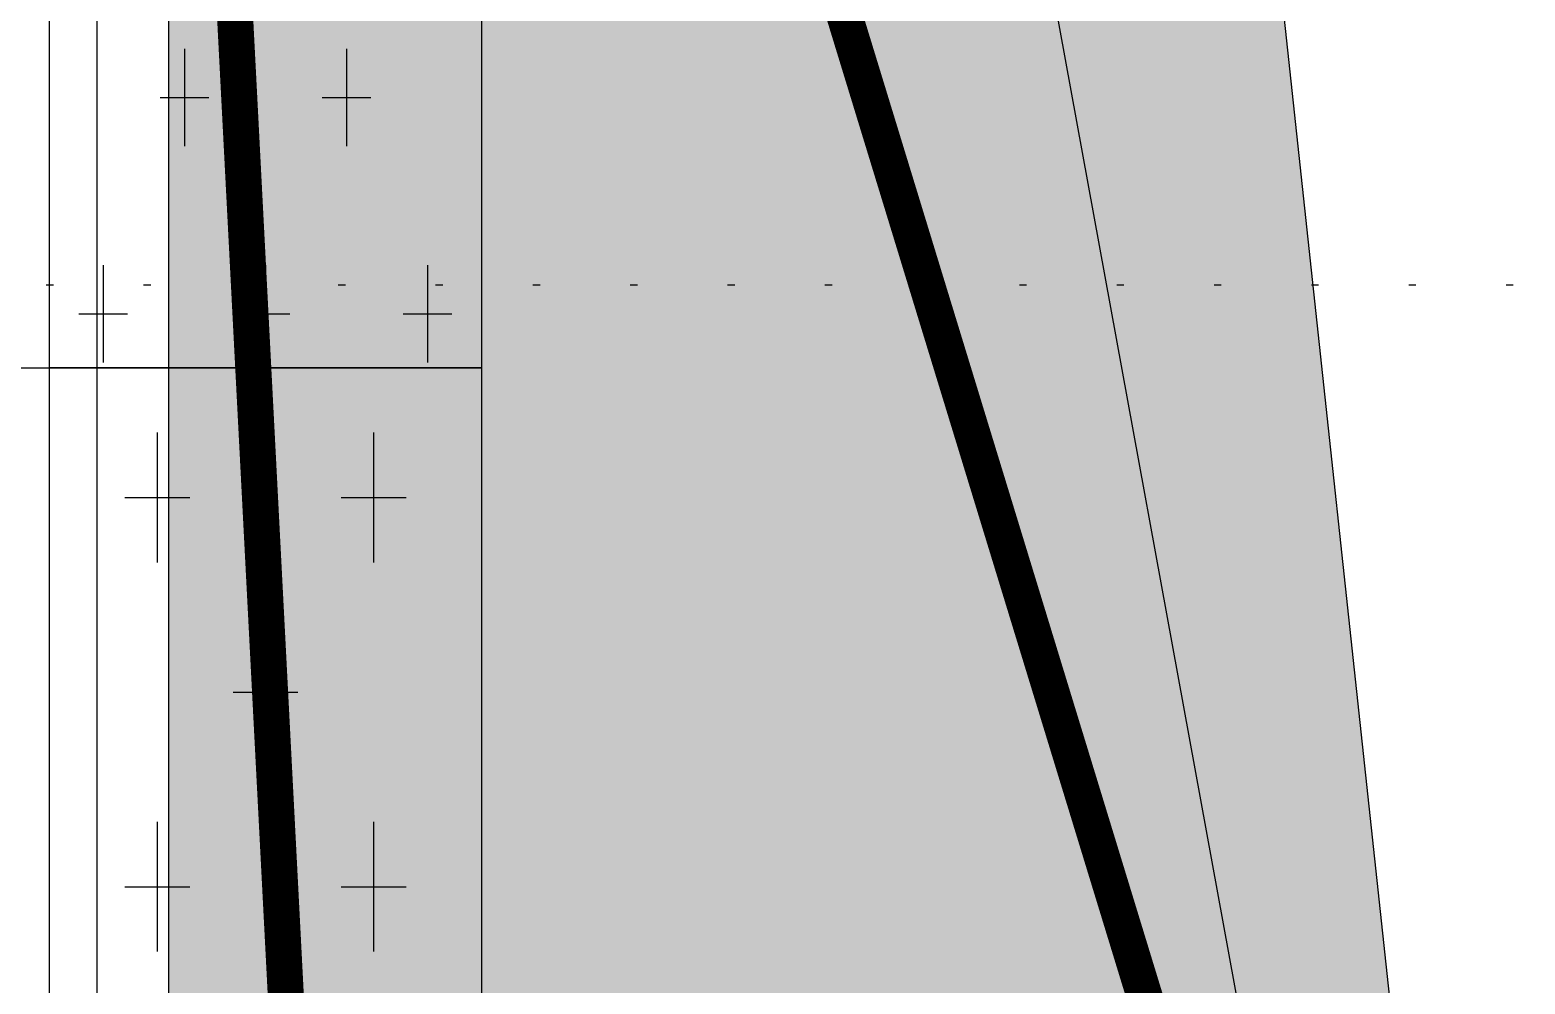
# Model space of a CAD drawing. Header units: millimetres. Extents: x -1499 to 6658, y -12483 to -6008.
# Drawn here: x 2135.23 to 2155.97, y -10946.76 to -10933.52 of the extents above; entities that cross this region are included whole.
import ezdxf

# ---------------------------------------------------------------- set-up
doc = ezdxf.new("R2010")
doc.units = ezdxf.units.MM
for name, pattern in [('A-DOTLN01H', [0.125, 0, -0.125]), ('CONT', [2, 1, 1]), ('HIDDEN', [0.375, 0.25, -0.125])]:
    doc.linetypes.add(name, pattern=pattern)
for name, color, linetype in [('CC-RFIL', 4, 'CONT'), ('CR-GRID', 56, 'A-DOTLN01H'), ('CS-CONC-MAJR', 4, 'Continuous'), ('Layer', 7, 'Continuous'), ('수직그리드', 1, 'Continuous')]:
    doc.layers.add(name, color=color, linetype=linetype)

# ---------------------------------------------------------------- blocks, each defined once
blk = doc.blocks.new('TB-15')
at = {"layer": 'Layer'}
for points in [[(-1, -3), (-1, -12), (1, -12), (1, -3), (-1, -3)], [(-0.375, -11.2625), (-0.375, -11.4875)], [(0.375, -11.2625), (0.375, -11.4875)], [(-0.4875, -11.375), (-0.2625, -11.375)], [(0.2625, -11.375), (0.4875, -11.375)], [(-0.75, -11.7625), (-0.75, -11.9875)], [(0, -11.7625), (0, -11.9875)], [(0.75, -11.7625), (0.75, -11.9875)], [(-0.8625, -11.875), (-0.6375, -11.875)], [(-0.1125, -11.875), (0.1125, -11.875)], [(0.6375, -11.875), (0.8625, -11.875)], [(-3, -12), (-1, -12)], [(-1, -12), (-1, -21), (1, -21), (1, -12), (-1, -12)], [(-0.5, -12.15), (-0.5, -12.45)], [(0.5, -12.15), (0.5, -12.45)], [(-0.65, -12.3), (-0.35, -12.3)], [(0.35, -12.3), (0.65, -12.3)], [(0, -12.6), (0, -12.9)], [(-0.15, -12.75), (0.15, -12.75)], [(-0.5, -13.05), (-0.5, -13.35)], [(0.5, -13.05), (0.5, -13.35)], [(-0.65, -13.2), (-0.35, -13.2)], [(0.35, -13.2), (0.65, -13.2)]]:
    blk.add_lwpolyline(points, dxfattribs=at)

msp = doc.modelspace()

# ---------------------------------------------------------------- hatches: boundary and pattern name
at = {"linetype": 'Continuous'}
h = msp.add_hatch(color=254, dxfattribs=at)
h.dxf.hatch_style = 1
h.paths.add_polyline_path([(2154.157, -10961.825), (2154.157, -10947.517), (2150.206, -10910.783), (2150.079, -10909.151), (2149.946, -10908.861), (2147.039, -10917.581), (2137.157, -10917.581), (2137.157, -10962.425), (2154.257, -10962.425), (2154.257, -10961.825)])

# ---------------------------------------------------------------- linework, layer by layer
at = {"color": 254, "linetype": 'Continuous'}
msp.add_line((2154.157, -10958.879), (2147.157, -10920.581), dxfattribs=at)
at = {"layer": 'CC-RFIL', "color": 7, "linetype": 'HIDDEN', "ltscale": 1000, "const_width": 0.5, "flags": 128}
for points in [[(2136.55, -10903.923), (2139.584, -10962.425)], [(2154.157, -10958.249), (2145.157, -10928.837)]]:
    msp.add_lwpolyline(points, dxfattribs=at)
at = {"layer": 'CR-GRID', "linetype": 'A-DOTLN01H', "ltscale": 10}
msp.add_line((1436.157, -10937.058), (6636.157, -10937.058), dxfattribs=at)
at = {"layer": 'CS-CONC-MAJR'}
for p, q in [((2154.157, -10947.517), (2150.206, -10910.783)), ((2137.157, -10962.425), (2137.157, -10917.581))]:
    msp.add_line(p, q, dxfattribs=at)
at = {"layer": '수직그리드'}
msp.add_line((2136.157, -10860.138), (2136.157, -11873.058), dxfattribs=at)

# ---------------------------------------------------------------- block references
at = {"xscale": 3, "yscale": 6, "zscale": 3}
msp.add_blockref('TB-15', (2138.497, -10866.207), dxfattribs=at)

doc.saveas('drawing.dxf')
